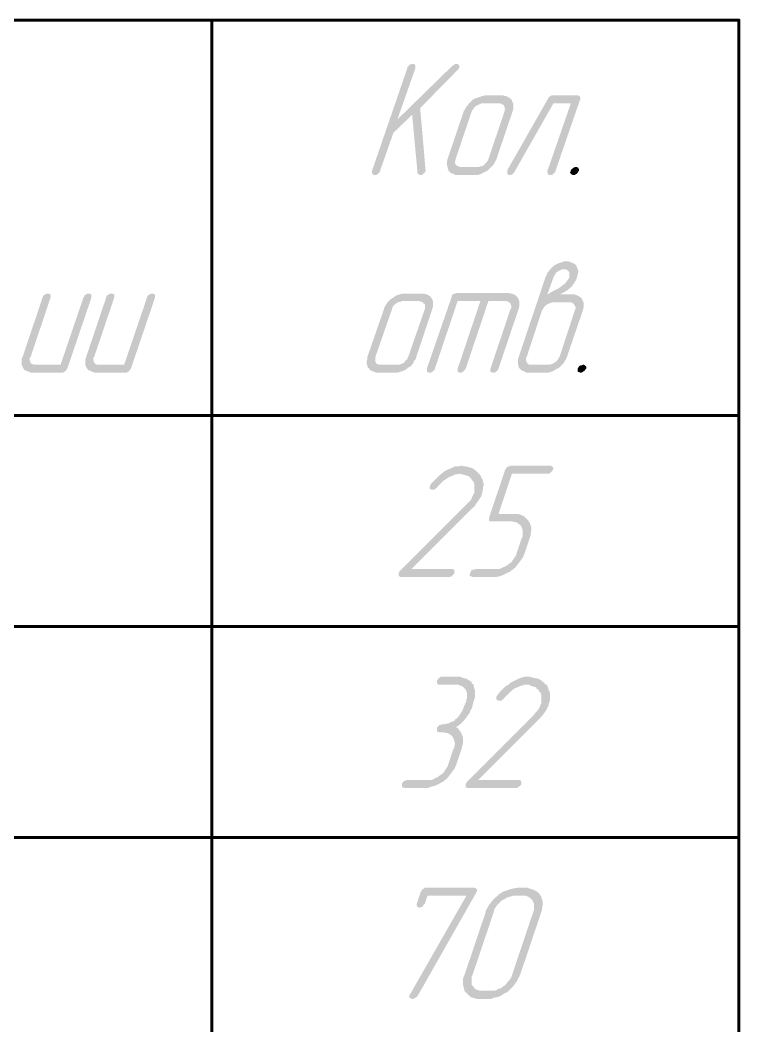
# Model space of a CAD drawing. Extents: x 346 to 4955, y 45 to 639.
# Drawn here: x 1335.5 to 1362.66, y 155.69 to 193.71 of the extents above; entities that cross this region are included whole.
import ezdxf

# ---------------------------------------------------------------- set-up
doc = ezdxf.new("R2010")
doc.units = 0
doc.header["$MEASUREMENT"] = 0
doc.layers.add('PDF _Геометрия', color=7, linetype='CONTINUOUS')
doc.layers.add('PDF _Сплошная заливка', color=7, linetype='CONTINUOUS')

msp = doc.modelspace()

# ---------------------------------------------------------------- hatches: boundary and pattern name
at = {"layer": 'PDF _Сплошная заливка', "transparency": 33554559}
for points in [[(1352.035, 192.053), (1352.06, 192.028), (1352.085, 192.003), (1352.085, 192.003), (1352.085, 191.977), (1352.11, 191.952), (1352.085, 191.901), (1352.085, 191.901), (1352.085, 191.876), (1352.06, 191.851), (1352.035, 191.825), (1350.617, 190.382), (1350.82, 188.053), (1350.82, 188.053), (1350.82, 188.028), (1350.82, 188.028), (1350.82, 188.003), (1350.82, 188.003), (1350.82, 187.978), (1350.794, 187.952), (1350.769, 187.927), (1350.744, 187.902), (1350.719, 187.876), (1350.668, 187.851), (1350.617, 187.851), (1350.592, 187.851), (1350.567, 187.876), (1350.541, 187.902), (1350.516, 187.902), (1350.516, 187.952), (1350.314, 190.129), (1349.605, 189.446), (1349.099, 188.003), (1349.099, 188.003), (1349.099, 187.978), (1349.048, 187.927), (1349.023, 187.902), (1348.998, 187.876), (1348.947, 187.851), (1348.896, 187.851), (1348.871, 187.851), (1348.82, 187.876), (1348.82, 187.902), (1348.795, 187.927), (1348.795, 187.952), (1348.795, 188.003), (1350.136, 191.901), (1350.136, 191.927), (1350.136, 191.927), (1350.187, 191.977), (1350.212, 192.003), (1350.238, 192.028), (1350.288, 192.053), (1350.339, 192.053), (1350.364, 192.053), (1350.415, 192.028), (1350.415, 192.028), (1350.44, 192.003), (1350.44, 191.952), (1350.44, 191.901), (1349.757, 189.952), (1351.857, 192.003), (1351.883, 192.003), (1351.908, 192.028), (1351.959, 192.053), (1352.009, 192.053), (1352.009, 192.053)], [(1356.641, 190.838), (1356.641, 190.813), (1356.666, 190.788), (1356.666, 190.762), (1356.666, 190.712), (1355.73, 188.003), (1355.73, 188.003), (1355.73, 187.978), (1355.679, 187.927), (1355.654, 187.902), (1355.628, 187.876), (1355.578, 187.851), (1355.527, 187.851), (1355.502, 187.851), (1355.451, 187.876), (1355.451, 187.902), (1355.426, 187.927), (1355.426, 187.952), (1355.426, 188.003), (1356.312, 190.56), (1355.654, 190.56), (1354.186, 187.978), (1354.186, 187.952), (1354.16, 187.952), (1354.135, 187.902), (1354.084, 187.876), (1354.059, 187.851), (1354.009, 187.851), (1353.983, 187.851), (1353.933, 187.876), (1353.907, 187.902), (1353.907, 187.902), (1353.907, 187.952), (1353.907, 188.003), (1353.907, 188.003), (1353.907, 188.028), (1355.451, 190.737), (1355.451, 190.737), (1355.451, 190.762), (1355.502, 190.813), (1355.552, 190.838), (1355.578, 190.863), (1355.628, 190.863), (1356.59, 190.863)], [(1356.59, 188.129), (1356.59, 188.129), (1356.615, 188.079), (1356.615, 188.053), (1356.615, 188.003), (1356.615, 188.003), (1356.59, 187.978), (1356.565, 187.927), (1356.539, 187.902), (1356.489, 187.876), (1356.463, 187.851), (1356.413, 187.851), (1356.387, 187.851), (1356.337, 187.876), (1356.312, 187.902), (1356.286, 187.927), (1356.286, 187.952), (1356.312, 188.003), (1356.312, 188.003), (1356.312, 188.028), (1356.337, 188.053), (1356.337, 188.079), (1356.387, 188.104), (1356.413, 188.129), (1356.463, 188.155), (1356.514, 188.155), (1356.539, 188.155)], [(1338.166, 183.345), (1338.191, 183.345), (1338.191, 183.319), (1338.191, 183.269), (1338.191, 183.218), (1337.28, 180.535), (1337.28, 180.535), (1337.255, 180.509), (1337.229, 180.459), (1337.204, 180.433), (1337.154, 180.408), (1337.128, 180.383), (1337.078, 180.383), (1335.939, 180.383), (1335.888, 180.383), (1335.838, 180.408), (1335.787, 180.433), (1335.711, 180.459), (1335.66, 180.484), (1335.61, 180.56), (1335.61, 180.56), (1335.61, 180.585), (1335.585, 180.611), (1335.559, 180.661), (1335.559, 180.737), (1335.559, 180.813), (1335.559, 180.889), (1335.585, 180.965), (1336.344, 183.218), (1336.344, 183.243), (1336.344, 183.243), (1336.394, 183.319), (1336.42, 183.319), (1336.445, 183.345), (1336.496, 183.37), (1336.546, 183.37), (1336.572, 183.37), (1336.622, 183.345), (1336.647, 183.345), (1336.647, 183.319), (1336.647, 183.269), (1336.647, 183.218), (1335.888, 180.965), (1335.888, 180.965), (1335.863, 180.965), (1335.863, 180.94), (1335.863, 180.914), (1335.863, 180.838), (1335.888, 180.788), (1335.888, 180.763), (1335.913, 180.737), (1335.939, 180.712), (1336.015, 180.687), (1336.04, 180.687), (1336.091, 180.687), (1337.027, 180.687), (1337.888, 183.218), (1337.888, 183.243), (1337.913, 183.243), (1337.938, 183.319), (1337.963, 183.319), (1337.989, 183.345), (1338.039, 183.37), (1338.09, 183.37), (1338.115, 183.37)], [(1340.57, 183.345), (1340.595, 183.345), (1340.595, 183.319), (1340.595, 183.269), (1340.595, 183.218), (1339.684, 180.535), (1339.684, 180.535), (1339.659, 180.509), (1339.634, 180.459), (1339.608, 180.433), (1339.558, 180.408), (1339.532, 180.383), (1339.482, 180.383), (1338.343, 180.383), (1338.292, 180.383), (1338.242, 180.408), (1338.191, 180.433), (1338.115, 180.459), (1338.065, 180.484), (1338.014, 180.56), (1338.014, 180.56), (1337.989, 180.585), (1337.989, 180.611), (1337.963, 180.661), (1337.963, 180.737), (1337.963, 180.813), (1337.963, 180.889), (1337.989, 180.965), (1338.748, 183.218), (1338.748, 183.243), (1338.748, 183.243), (1338.799, 183.319), (1338.824, 183.319), (1338.849, 183.345), (1338.9, 183.37), (1338.95, 183.37), (1338.976, 183.37), (1339.026, 183.345), (1339.052, 183.345), (1339.052, 183.319), (1339.052, 183.269), (1339.052, 183.218), (1338.292, 180.965), (1338.292, 180.965), (1338.267, 180.965), (1338.267, 180.94), (1338.267, 180.914), (1338.267, 180.838), (1338.292, 180.788), (1338.292, 180.763), (1338.318, 180.737), (1338.343, 180.712), (1338.394, 180.687), (1338.444, 180.687), (1338.47, 180.687), (1339.431, 180.687), (1340.292, 183.218), (1340.292, 183.243), (1340.292, 183.243), (1340.342, 183.319), (1340.368, 183.319), (1340.393, 183.345), (1340.444, 183.37), (1340.494, 183.37), (1340.519, 183.37)], [(1354.034, 183.37), (1354.084, 183.37), (1354.135, 183.345), (1354.211, 183.319), (1354.262, 183.269), (1354.312, 183.218), (1354.312, 183.193), (1354.338, 183.167), (1354.338, 183.142), (1354.363, 183.092), (1354.363, 183.016), (1354.363, 182.965), (1354.363, 182.864), (1354.338, 182.788), (1353.578, 180.535), (1353.578, 180.535), (1353.578, 180.509), (1353.528, 180.459), (1353.502, 180.433), (1353.477, 180.408), (1353.427, 180.383), (1353.376, 180.383), (1353.351, 180.383), (1353.3, 180.408), (1353.275, 180.408), (1353.275, 180.433), (1353.275, 180.484), (1353.275, 180.535), (1354.034, 182.788), (1354.034, 182.788), (1354.059, 182.813), (1354.059, 182.813), (1354.059, 182.864), (1354.059, 182.914), (1354.034, 182.965), (1354.034, 182.99), (1354.034, 182.99), (1354.009, 183.016), (1353.983, 183.041), (1353.933, 183.066), (1353.882, 183.092), (1353.831, 183.092), (1353.199, 183.092), (1352.338, 180.535), (1352.338, 180.535), (1352.313, 180.509), (1352.288, 180.459), (1352.262, 180.433), (1352.212, 180.408), (1352.186, 180.383), (1352.136, 180.383), (1352.11, 180.383), (1352.06, 180.408), (1352.035, 180.408), (1352.035, 180.433), (1352.035, 180.484), (1352.035, 180.535), (1352.895, 183.092), (1352.035, 183.092), (1351.174, 180.535), (1351.174, 180.535), (1351.174, 180.509), (1351.123, 180.459), (1351.098, 180.433), (1351.073, 180.408), (1351.022, 180.383), (1350.972, 180.383), (1350.946, 180.383), (1350.896, 180.408), (1350.87, 180.408), (1350.87, 180.433), (1350.87, 180.484), (1350.87, 180.535), (1351.807, 183.243), (1351.807, 183.243), (1351.807, 183.269), (1351.807, 183.294), (1351.832, 183.319), (1351.857, 183.345), (1351.908, 183.37), (1351.933, 183.37), (1352.009, 183.395), (1353.983, 183.395)], [(1356.843, 180.661), (1356.868, 180.636), (1356.894, 180.611), (1356.894, 180.585), (1356.894, 180.535), (1356.894, 180.535), (1356.868, 180.509), (1356.843, 180.459), (1356.792, 180.433), (1356.767, 180.408), (1356.717, 180.383), (1356.666, 180.383), (1356.666, 180.383), (1356.615, 180.408), (1356.59, 180.408), (1356.565, 180.433), (1356.565, 180.484), (1356.565, 180.535), (1356.565, 180.535), (1356.59, 180.56), (1356.59, 180.585), (1356.615, 180.611), (1356.641, 180.636), (1356.691, 180.661), (1356.717, 180.661), (1356.792, 180.687), (1356.792, 180.687)], [(1352.262, 176.839), (1352.338, 176.839), (1352.44, 176.813), (1352.541, 176.788), (1352.642, 176.737), (1352.743, 176.661), (1352.844, 176.56), (1352.87, 176.535), (1352.895, 176.51), (1352.92, 176.434), (1352.971, 176.358), (1352.996, 176.256), (1353.022, 176.13), (1352.996, 176.054), (1352.996, 175.978), (1352.971, 175.902), (1352.971, 175.826), (1352.946, 175.801), (1352.946, 175.775), (1352.92, 175.699), (1352.87, 175.623), (1352.819, 175.548), (1352.743, 175.446), (1352.667, 175.32), (1352.541, 175.218), (1350.288, 172.965), (1351.832, 172.965), (1351.883, 172.94), (1351.908, 172.915), (1351.908, 172.889), (1351.908, 172.864), (1351.908, 172.813), (1351.908, 172.788), (1351.908, 172.788), (1351.883, 172.763), (1351.857, 172.737), (1351.832, 172.712), (1351.807, 172.687), (1351.756, 172.662), (1351.706, 172.662), (1349.883, 172.662), (1349.858, 172.662), (1349.833, 172.687), (1349.833, 172.687), (1349.807, 172.712), (1349.807, 172.763), (1349.807, 172.813), (1349.807, 172.813), (1349.833, 172.839), (1349.833, 172.864), (1349.858, 172.889), (1352.364, 175.396), (1352.364, 175.396), (1352.389, 175.421), (1352.44, 175.472), (1352.49, 175.522), (1352.541, 175.573), (1352.566, 175.649), (1352.617, 175.75), (1352.642, 175.826), (1352.642, 175.826), (1352.667, 175.826), (1352.667, 175.877), (1352.667, 175.927), (1352.667, 176.003), (1352.667, 176.079), (1352.667, 176.155), (1352.642, 176.256), (1352.566, 176.332), (1352.566, 176.358), (1352.541, 176.383), (1352.515, 176.408), (1352.465, 176.459), (1352.389, 176.484), (1352.313, 176.51), (1352.212, 176.535), (1352.085, 176.56), (1352.06, 176.56), (1352.009, 176.535), (1351.984, 176.535), (1351.933, 176.535), (1351.832, 176.484), (1351.756, 176.459), (1351.706, 176.434), (1351.63, 176.383), (1351.554, 176.332), (1351.478, 176.282), (1351.402, 176.206), (1351.326, 176.13), (1351.25, 176.054), (1351.25, 176.029), (1351.25, 176.029), (1351.199, 176.003), (1351.149, 175.953), (1351.123, 175.953), (1351.073, 175.953), (1351.073, 175.953), (1351.022, 175.978), (1350.997, 175.978), (1350.972, 176.003), (1350.972, 176.054), (1350.972, 176.104), (1350.972, 176.104), (1350.997, 176.104), (1350.997, 176.155), (1351.022, 176.155), (1351.022, 176.18), (1351.048, 176.206), (1351.098, 176.256), (1351.149, 176.307), (1351.199, 176.358), (1351.275, 176.434), (1351.351, 176.51), (1351.427, 176.56), (1351.503, 176.636), (1351.604, 176.687), (1351.706, 176.737), (1351.832, 176.788), (1351.933, 176.839), (1352.06, 176.839), (1352.186, 176.864), (1352.212, 176.864)], [(1355.603, 176.839), (1355.628, 176.813), (1355.654, 176.788), (1355.654, 176.763), (1355.628, 176.712), (1355.628, 176.712), (1355.628, 176.687), (1355.578, 176.636), (1355.552, 176.611), (1355.527, 176.586), (1355.476, 176.56), (1355.426, 176.56), (1354.084, 176.56), (1353.578, 175.041), (1354.211, 175.041), (1354.236, 175.041), (1354.312, 175.041), (1354.388, 175.016), (1354.464, 174.991), (1354.565, 174.94), (1354.641, 174.864), (1354.717, 174.788), (1354.717, 174.763), (1354.743, 174.737), (1354.768, 174.687), (1354.793, 174.611), (1354.818, 174.51), (1354.818, 174.408), (1354.793, 174.282), (1354.793, 174.231), (1354.768, 174.155), (1354.565, 173.548), (1354.565, 173.548), (1354.565, 173.548), (1354.54, 173.522), (1354.54, 173.497), (1354.515, 173.421), (1354.464, 173.345), (1354.388, 173.244), (1354.312, 173.143), (1354.211, 173.016), (1354.084, 172.915), (1354.084, 172.915), (1354.059, 172.915), (1354.034, 172.889), (1354.034, 172.864), (1353.958, 172.839), (1353.857, 172.788), (1353.756, 172.737), (1353.629, 172.687), (1353.502, 172.662), (1353.351, 172.662), (1352.591, 172.662), (1352.541, 172.687), (1352.515, 172.687), (1352.49, 172.712), (1352.49, 172.763), (1352.515, 172.813), (1352.515, 172.813), (1352.515, 172.839), (1352.541, 172.864), (1352.541, 172.889), (1352.566, 172.915), (1352.617, 172.94), (1352.667, 172.94), (1352.718, 172.965), (1353.502, 172.965), (1353.553, 172.965), (1353.629, 172.965), (1353.68, 172.991), (1353.781, 173.041), (1353.857, 173.067), (1353.958, 173.143), (1353.958, 173.143), (1353.983, 173.168), (1354.034, 173.193), (1354.084, 173.244), (1354.135, 173.32), (1354.186, 173.396), (1354.236, 173.472), (1354.262, 173.548), (1354.464, 174.155), (1354.489, 174.155), (1354.489, 174.206), (1354.489, 174.231), (1354.489, 174.307), (1354.489, 174.358), (1354.489, 174.434), (1354.464, 174.51), (1354.439, 174.586), (1354.439, 174.586), (1354.414, 174.611), (1354.388, 174.636), (1354.338, 174.661), (1354.312, 174.687), (1354.236, 174.737), (1354.16, 174.737), (1354.084, 174.763), (1353.3, 174.763), (1353.249, 174.763), (1353.224, 174.788), (1353.224, 174.813), (1353.224, 174.864), (1353.224, 174.915), (1353.831, 176.712), (1353.831, 176.712), (1353.857, 176.737), (1353.882, 176.788), (1353.907, 176.813), (1353.958, 176.839), (1353.983, 176.839), (1354.034, 176.864), (1355.552, 176.864)], [(1352.136, 168.89), (1352.186, 168.864), (1352.262, 168.839), (1352.364, 168.814), (1352.44, 168.763), (1352.541, 168.712), (1352.591, 168.611), (1352.617, 168.611), (1352.642, 168.586), (1352.642, 168.535), (1352.667, 168.434), (1352.693, 168.358), (1352.693, 168.231), (1352.693, 168.13), (1352.667, 168.054), (1352.642, 167.978), (1352.566, 167.674), (1352.566, 167.674), (1352.541, 167.649), (1352.541, 167.649), (1352.515, 167.598), (1352.49, 167.523), (1352.414, 167.421), (1352.338, 167.32), (1352.237, 167.193), (1352.136, 167.092), (1351.984, 166.991), (1351.984, 166.966), (1352.009, 166.966), (1352.035, 166.94), (1352.085, 166.89), (1352.11, 166.839), (1352.161, 166.788), (1352.186, 166.712), (1352.212, 166.636), (1352.212, 166.636), (1352.237, 166.611), (1352.237, 166.561), (1352.237, 166.51), (1352.237, 166.434), (1352.237, 166.358), (1352.212, 166.282), (1352.186, 166.181), (1351.984, 165.573), (1351.984, 165.573), (1351.984, 165.573), (1351.984, 165.548), (1351.959, 165.523), (1351.933, 165.447), (1351.883, 165.371), (1351.807, 165.269), (1351.731, 165.168), (1351.63, 165.042), (1351.503, 164.94), (1351.503, 164.94), (1351.503, 164.94), (1351.478, 164.915), (1351.453, 164.915), (1351.377, 164.864), (1351.275, 164.814), (1351.174, 164.763), (1351.048, 164.738), (1350.921, 164.687), (1350.794, 164.687), (1350.01, 164.687), (1349.959, 164.712), (1349.934, 164.712), (1349.934, 164.738), (1349.934, 164.788), (1349.934, 164.839), (1349.934, 164.839), (1349.934, 164.864), (1349.959, 164.89), (1349.985, 164.915), (1350.01, 164.94), (1350.035, 164.966), (1350.086, 164.966), (1350.136, 164.991), (1350.921, 164.991), (1350.972, 164.991), (1351.048, 164.991), (1351.123, 165.016), (1351.199, 165.067), (1351.275, 165.092), (1351.377, 165.168), (1351.377, 165.168), (1351.402, 165.193), (1351.453, 165.219), (1351.503, 165.269), (1351.554, 165.345), (1351.604, 165.421), (1351.655, 165.497), (1351.68, 165.573), (1351.883, 166.181), (1351.908, 166.181), (1351.908, 166.231), (1351.908, 166.257), (1351.933, 166.333), (1351.933, 166.383), (1351.908, 166.459), (1351.883, 166.535), (1351.857, 166.611), (1351.857, 166.611), (1351.832, 166.636), (1351.807, 166.662), (1351.782, 166.687), (1351.731, 166.712), (1351.655, 166.763), (1351.579, 166.763), (1351.503, 166.788), (1351.326, 166.788), (1351.275, 166.814), (1351.25, 166.814), (1351.25, 166.839), (1351.25, 166.89), (1351.25, 166.94), (1351.25, 166.94), (1351.25, 166.94), (1351.275, 166.991), (1351.301, 167.016), (1351.326, 167.042), (1351.351, 167.067), (1351.402, 167.067), (1351.453, 167.092), (1351.503, 167.092), (1351.528, 167.092), (1351.604, 167.117), (1351.68, 167.117), (1351.756, 167.168), (1351.857, 167.193), (1351.933, 167.244), (1351.933, 167.269), (1351.984, 167.295), (1352.009, 167.32), (1352.06, 167.371), (1352.11, 167.447), (1352.161, 167.523), (1352.212, 167.598), (1352.237, 167.674), (1352.364, 167.978), (1352.364, 168.004), (1352.364, 168.029), (1352.389, 168.079), (1352.389, 168.13), (1352.389, 168.206), (1352.389, 168.257), (1352.364, 168.333), (1352.338, 168.409), (1352.313, 168.409), (1352.313, 168.434), (1352.288, 168.459), (1352.237, 168.51), (1352.186, 168.535), (1352.11, 168.56), (1352.06, 168.586), (1351.959, 168.586), (1351.326, 168.586), (1351.275, 168.611), (1351.275, 168.611), (1351.25, 168.662), (1351.25, 168.687), (1351.25, 168.738), (1351.25, 168.738), (1351.275, 168.763), (1351.301, 168.814), (1351.326, 168.839), (1351.377, 168.864), (1351.402, 168.89), (1351.453, 168.89), (1352.085, 168.89)], [(1354.768, 168.89), (1354.844, 168.864), (1354.945, 168.839), (1355.072, 168.814), (1355.173, 168.763), (1355.274, 168.687), (1355.375, 168.586), (1355.4, 168.586), (1355.426, 168.535), (1355.451, 168.459), (1355.476, 168.383), (1355.527, 168.282), (1355.527, 168.155), (1355.527, 168.079), (1355.527, 168.004), (1355.502, 167.928), (1355.476, 167.852), (1355.476, 167.826), (1355.476, 167.801), (1355.426, 167.725), (1355.4, 167.649), (1355.35, 167.573), (1355.274, 167.472), (1355.173, 167.345), (1355.072, 167.244), (1352.819, 164.991), (1354.363, 164.991), (1354.414, 164.966), (1354.414, 164.94), (1354.439, 164.915), (1354.439, 164.89), (1354.439, 164.839), (1354.439, 164.814), (1354.414, 164.814), (1354.414, 164.788), (1354.388, 164.763), (1354.363, 164.738), (1354.312, 164.712), (1354.287, 164.687), (1354.236, 164.687), (1352.414, 164.687), (1352.389, 164.687), (1352.364, 164.712), (1352.338, 164.712), (1352.338, 164.738), (1352.338, 164.788), (1352.338, 164.839), (1352.338, 164.839), (1352.364, 164.864), (1352.364, 164.89), (1352.389, 164.915), (1354.894, 167.421), (1354.894, 167.421), (1354.92, 167.447), (1354.945, 167.497), (1354.996, 167.548), (1355.046, 167.598), (1355.097, 167.674), (1355.147, 167.776), (1355.173, 167.852), (1355.173, 167.852), (1355.173, 167.852), (1355.198, 167.902), (1355.198, 167.953), (1355.198, 168.029), (1355.198, 168.105), (1355.198, 168.181), (1355.173, 168.282), (1355.097, 168.358), (1355.097, 168.383), (1355.072, 168.409), (1355.021, 168.434), (1354.996, 168.485), (1354.92, 168.51), (1354.818, 168.535), (1354.743, 168.586), (1354.616, 168.586), (1354.591, 168.586), (1354.54, 168.586), (1354.515, 168.56), (1354.464, 168.56), (1354.338, 168.51), (1354.287, 168.485), (1354.211, 168.459), (1354.135, 168.409), (1354.084, 168.358), (1354.009, 168.307), (1353.933, 168.231), (1353.857, 168.155), (1353.781, 168.079), (1353.781, 168.054), (1353.756, 168.054), (1353.73, 168.029), (1353.68, 167.978), (1353.654, 167.978), (1353.604, 167.978), (1353.578, 167.978), (1353.528, 168.004), (1353.528, 168.004), (1353.502, 168.029), (1353.502, 168.079), (1353.502, 168.13), (1353.502, 168.13), (1353.502, 168.13), (1353.528, 168.181), (1353.528, 168.181), (1353.553, 168.206), (1353.578, 168.231), (1353.604, 168.282), (1353.654, 168.333), (1353.73, 168.409), (1353.781, 168.459), (1353.857, 168.535), (1353.958, 168.586), (1354.034, 168.662), (1354.135, 168.712), (1354.236, 168.763), (1354.338, 168.814), (1354.464, 168.864), (1354.591, 168.89), (1354.717, 168.89), (1354.743, 168.89)], [(1352.718, 160.89), (1352.743, 160.864), (1352.769, 160.864), (1352.769, 160.814), (1352.769, 160.763), (1352.743, 160.763), (1352.743, 160.738), (1350.516, 156.814), (1350.516, 156.814), (1350.491, 156.814), (1350.466, 156.763), (1350.39, 156.738), (1350.364, 156.713), (1350.314, 156.713), (1350.314, 156.713), (1350.263, 156.738), (1350.238, 156.738), (1350.212, 156.763), (1350.212, 156.814), (1350.212, 156.839), (1350.212, 156.865), (1350.238, 156.89), (1352.364, 160.611), (1350.896, 160.611), (1350.794, 160.308), (1350.794, 160.308), (1350.794, 160.308), (1350.744, 160.257), (1350.719, 160.206), (1350.693, 160.181), (1350.643, 160.181), (1350.592, 160.156), (1350.567, 160.156), (1350.516, 160.181), (1350.516, 160.206), (1350.491, 160.232), (1350.491, 160.257), (1350.491, 160.308), (1350.643, 160.763), (1350.643, 160.763), (1350.668, 160.789), (1350.693, 160.839), (1350.719, 160.864), (1350.769, 160.89), (1350.794, 160.915), (1350.845, 160.915), (1352.667, 160.915)]]:
    msp.add_hatch(color=256, dxfattribs=at).paths.add_polyline_path(points)
h = msp.add_hatch(color=256, dxfattribs=at)
h.paths.add_polyline_path([(1353.604, 190.56), (1352.946, 190.56), (1352.92, 190.56), (1352.895, 190.534), (1352.819, 190.509), (1352.769, 190.484), (1352.718, 190.458), (1352.718, 190.458), (1352.718, 190.458), (1352.667, 190.408), (1352.617, 190.332), (1352.591, 190.307), (1352.566, 190.256), (1351.959, 188.459), (1351.959, 188.433), (1351.959, 188.433), (1351.959, 188.408), (1351.933, 188.383), (1351.933, 188.307), (1351.959, 188.281), (1351.959, 188.231), (1351.984, 188.231), (1352.009, 188.205), (1352.085, 188.18), (1352.11, 188.155), (1352.161, 188.155), (1352.819, 188.155), (1352.844, 188.155), (1352.87, 188.18), (1352.946, 188.18), (1352.996, 188.205), (1353.022, 188.231), (1353.047, 188.256), (1353.047, 188.256), (1353.072, 188.281), (1353.097, 188.307), (1353.148, 188.357), (1353.173, 188.408), (1353.199, 188.459), (1353.806, 190.256), (1353.806, 190.256), (1353.806, 190.281), (1353.806, 190.307), (1353.831, 190.332), (1353.806, 190.382), (1353.806, 190.433), (1353.781, 190.458), (1353.781, 190.458), (1353.781, 190.484), (1353.756, 190.509), (1353.68, 190.534), (1353.654, 190.56)], flags=0)
h.paths.add_polyline_path([(1353.806, 190.838), (1353.857, 190.838), (1353.907, 190.813), (1353.958, 190.788), (1354.034, 190.737), (1354.084, 190.686), (1354.084, 190.661), (1354.084, 190.636), (1354.11, 190.61), (1354.135, 190.56), (1354.135, 190.509), (1354.135, 190.433), (1354.135, 190.332), (1354.11, 190.256), (1353.502, 188.459), (1353.502, 188.433), (1353.477, 188.408), (1353.452, 188.357), (1353.427, 188.307), (1353.376, 188.231), (1353.325, 188.18), (1353.249, 188.104), (1353.173, 188.028), (1353.173, 188.028), (1353.123, 188.003), (1353.097, 187.978), (1353.022, 187.952), (1352.946, 187.902), (1352.87, 187.876), (1352.794, 187.851), (1352.693, 187.851), (1352.009, 187.851), (1351.959, 187.851), (1351.908, 187.876), (1351.857, 187.902), (1351.782, 187.927), (1351.731, 187.978), (1351.68, 188.028), (1351.68, 188.028), (1351.68, 188.053), (1351.655, 188.104), (1351.655, 188.155), (1351.63, 188.205), (1351.63, 188.281), (1351.63, 188.357), (1351.655, 188.459), (1352.262, 190.256), (1352.262, 190.281), (1352.288, 190.307), (1352.313, 190.332), (1352.338, 190.408), (1352.389, 190.458), (1352.44, 190.534), (1352.515, 190.61), (1352.591, 190.686), (1352.591, 190.686), (1352.617, 190.712), (1352.667, 190.737), (1352.743, 190.762), (1352.819, 190.788), (1352.895, 190.813), (1352.971, 190.838), (1353.072, 190.863), (1353.756, 190.863)], flags=0)
h = msp.add_hatch(color=256, dxfattribs=at)
h.paths.add_polyline_path([(1356.084, 184.281), (1356.033, 184.281), (1356.008, 184.281), (1355.983, 184.281), (1355.907, 184.256), (1355.856, 184.231), (1355.831, 184.205), (1355.805, 184.205), (1355.805, 184.205), (1355.755, 184.155), (1355.704, 184.079), (1355.654, 183.978), (1355.426, 183.345), (1355.426, 183.345), (1355.451, 183.345), (1355.476, 183.37), (1355.502, 183.37), (1355.552, 183.421), (1355.654, 183.471), (1355.755, 183.522), (1355.856, 183.573), (1355.957, 183.648), (1356.059, 183.724), (1356.059, 183.724), (1356.084, 183.75), (1356.109, 183.775), (1356.134, 183.8), (1356.21, 183.902), (1356.236, 183.952), (1356.261, 183.978), (1356.261, 184.003), (1356.261, 184.003), (1356.261, 184.028), (1356.261, 184.054), (1356.261, 184.155), (1356.261, 184.18), (1356.236, 184.205), (1356.236, 184.205), (1356.21, 184.231), (1356.185, 184.256), (1356.134, 184.281)], flags=0)
h.paths.add_polyline_path([(1356.261, 183.041), (1355.603, 183.041), (1355.578, 183.041), (1355.552, 183.016), (1355.476, 182.99), (1355.426, 182.965), (1355.375, 182.94), (1355.375, 182.94), (1355.375, 182.94), (1355.325, 182.889), (1355.274, 182.813), (1355.223, 182.737), (1354.641, 180.965), (1354.641, 180.965), (1354.616, 180.965), (1354.616, 180.94), (1354.616, 180.914), (1354.616, 180.838), (1354.641, 180.788), (1354.641, 180.763), (1354.667, 180.737), (1354.692, 180.712), (1354.743, 180.687), (1354.793, 180.687), (1354.844, 180.687), (1355.476, 180.687), (1355.502, 180.687), (1355.527, 180.687), (1355.603, 180.712), (1355.654, 180.737), (1355.704, 180.763), (1355.704, 180.763), (1355.73, 180.788), (1355.755, 180.788), (1355.78, 180.838), (1355.831, 180.889), (1355.856, 180.94), (1355.881, 180.965), (1356.463, 182.737), (1356.463, 182.737), (1356.463, 182.762), (1356.489, 182.788), (1356.489, 182.813), (1356.489, 182.864), (1356.463, 182.914), (1356.438, 182.94), (1356.438, 182.965), (1356.438, 182.965), (1356.413, 182.99), (1356.362, 183.016), (1356.312, 183.041)], flags=0)
h.paths.add_polyline_path([(1356.236, 184.585), (1356.286, 184.56), (1356.362, 184.535), (1356.413, 184.509), (1356.463, 184.484), (1356.514, 184.433), (1356.514, 184.408), (1356.539, 184.408), (1356.539, 184.357), (1356.565, 184.307), (1356.59, 184.256), (1356.59, 184.18), (1356.565, 184.079), (1356.539, 183.978), (1356.539, 183.978), (1356.539, 183.952), (1356.514, 183.902), (1356.489, 183.851), (1356.438, 183.775), (1356.387, 183.699), (1356.337, 183.623), (1356.261, 183.573), (1356.261, 183.547), (1356.236, 183.547), (1356.21, 183.522), (1356.185, 183.497), (1356.134, 183.471), (1356.059, 183.421), (1356.008, 183.395), (1355.907, 183.345), (1356.413, 183.345), (1356.438, 183.345), (1356.514, 183.319), (1356.565, 183.294), (1356.615, 183.269), (1356.691, 183.218), (1356.742, 183.167), (1356.742, 183.167), (1356.742, 183.142), (1356.767, 183.092), (1356.792, 183.041), (1356.792, 182.99), (1356.792, 182.914), (1356.792, 182.838), (1356.767, 182.737), (1356.16, 180.965), (1356.16, 180.965), (1356.16, 180.94), (1356.134, 180.889), (1356.084, 180.838), (1356.059, 180.763), (1356.008, 180.712), (1355.932, 180.636), (1355.856, 180.56), (1355.831, 180.56), (1355.805, 180.535), (1355.755, 180.509), (1355.704, 180.484), (1355.628, 180.433), (1355.552, 180.408), (1355.451, 180.383), (1355.35, 180.383), (1354.692, 180.383), (1354.641, 180.383), (1354.591, 180.408), (1354.54, 180.433), (1354.464, 180.459), (1354.414, 180.509), (1354.363, 180.56), (1354.363, 180.56), (1354.338, 180.585), (1354.338, 180.636), (1354.312, 180.687), (1354.312, 180.737), (1354.312, 180.813), (1354.312, 180.889), (1354.338, 180.965), (1355.35, 183.978), (1355.35, 184.003), (1355.375, 184.028), (1355.4, 184.079), (1355.426, 184.155), (1355.476, 184.205), (1355.527, 184.281), (1355.603, 184.357), (1355.679, 184.433), (1355.704, 184.433), (1355.73, 184.459), (1355.78, 184.484), (1355.831, 184.509), (1355.907, 184.535), (1355.983, 184.56), (1356.059, 184.585), (1356.16, 184.585), (1356.185, 184.585)], flags=0)
h = msp.add_hatch(color=256, dxfattribs=at)
h.paths.add_polyline_path([(1350.592, 183.092), (1349.909, 183.092), (1349.909, 183.066), (1349.858, 183.066), (1349.782, 183.041), (1349.732, 183.016), (1349.706, 182.99), (1349.681, 182.99), (1349.681, 182.965), (1349.63, 182.94), (1349.58, 182.864), (1349.554, 182.813), (1349.554, 182.788), (1348.922, 180.965), (1348.922, 180.965), (1348.922, 180.965), (1348.922, 180.94), (1348.922, 180.914), (1348.922, 180.838), (1348.922, 180.788), (1348.947, 180.763), (1348.947, 180.737), (1348.998, 180.712), (1349.048, 180.687), (1349.074, 180.687), (1349.124, 180.687), (1349.782, 180.687), (1349.807, 180.687), (1349.833, 180.687), (1349.909, 180.712), (1349.959, 180.737), (1350.01, 180.763), (1350.01, 180.763), (1350.035, 180.788), (1350.035, 180.788), (1350.061, 180.838), (1350.136, 180.889), (1350.136, 180.94), (1350.162, 180.965), (1350.794, 182.788), (1350.794, 182.788), (1350.794, 182.813), (1350.794, 182.813), (1350.794, 182.864), (1350.794, 182.914), (1350.794, 182.965), (1350.769, 182.99), (1350.769, 182.99), (1350.744, 182.99), (1350.719, 183.041), (1350.668, 183.066), (1350.617, 183.066)], flags=0)
h.paths.add_polyline_path([(1350.769, 183.37), (1350.82, 183.345), (1350.87, 183.345), (1350.946, 183.294), (1350.997, 183.269), (1351.048, 183.193), (1351.048, 183.193), (1351.073, 183.167), (1351.073, 183.142), (1351.098, 183.092), (1351.098, 183.016), (1351.098, 182.965), (1351.098, 182.864), (1351.073, 182.788), (1350.466, 180.965), (1350.466, 180.965), (1350.466, 180.94), (1350.44, 180.889), (1350.39, 180.838), (1350.364, 180.763), (1350.314, 180.687), (1350.238, 180.611), (1350.136, 180.56), (1350.136, 180.535), (1350.111, 180.535), (1350.061, 180.484), (1349.985, 180.459), (1349.934, 180.433), (1349.833, 180.408), (1349.757, 180.383), (1349.656, 180.383), (1348.972, 180.383), (1348.947, 180.383), (1348.896, 180.408), (1348.82, 180.433), (1348.77, 180.459), (1348.719, 180.484), (1348.669, 180.56), (1348.643, 180.56), (1348.643, 180.585), (1348.618, 180.611), (1348.618, 180.661), (1348.593, 180.737), (1348.593, 180.813), (1348.618, 180.889), (1348.618, 180.965), (1349.251, 182.788), (1349.251, 182.788), (1349.251, 182.813), (1349.276, 182.864), (1349.301, 182.914), (1349.352, 182.99), (1349.403, 183.066), (1349.479, 183.142), (1349.554, 183.193), (1349.58, 183.218), (1349.605, 183.218), (1349.656, 183.269), (1349.706, 183.294), (1349.782, 183.319), (1349.858, 183.345), (1349.959, 183.37), (1350.035, 183.37), (1350.719, 183.37)], flags=0)
h = msp.add_hatch(color=256, dxfattribs=at)
h.paths.add_polyline_path([(1354.489, 160.611), (1354.16, 160.611), (1354.11, 160.611), (1354.059, 160.586), (1353.958, 160.561), (1353.882, 160.535), (1353.806, 160.485), (1353.705, 160.434), (1353.705, 160.434), (1353.68, 160.409), (1353.629, 160.358), (1353.578, 160.308), (1353.528, 160.257), (1353.477, 160.181), (1353.427, 160.105), (1353.401, 160.004), (1352.591, 157.599), (1352.591, 157.599), (1352.566, 157.573), (1352.566, 157.523), (1352.566, 157.472), (1352.566, 157.396), (1352.566, 157.32), (1352.566, 157.244), (1352.617, 157.194), (1352.617, 157.168), (1352.642, 157.168), (1352.667, 157.118), (1352.693, 157.092), (1352.743, 157.067), (1352.819, 157.042), (1352.895, 157.017), (1352.971, 157.017), (1353.325, 157.017), (1353.376, 157.017), (1353.427, 157.017), (1353.502, 157.042), (1353.578, 157.092), (1353.68, 157.118), (1353.756, 157.194), (1353.781, 157.194), (1353.806, 157.219), (1353.831, 157.244), (1353.882, 157.295), (1353.933, 157.371), (1354.009, 157.447), (1354.059, 157.523), (1354.084, 157.599), (1354.894, 160.004), (1354.894, 160.029), (1354.92, 160.054), (1354.92, 160.105), (1354.92, 160.156), (1354.92, 160.232), (1354.92, 160.308), (1354.894, 160.358), (1354.869, 160.434), (1354.844, 160.434), (1354.844, 160.459), (1354.818, 160.485), (1354.768, 160.535), (1354.717, 160.561), (1354.667, 160.586), (1354.591, 160.611)], flags=0)
h.paths.add_polyline_path([(1354.667, 160.915), (1354.717, 160.89), (1354.818, 160.864), (1354.894, 160.839), (1354.996, 160.789), (1355.072, 160.738), (1355.147, 160.662), (1355.147, 160.637), (1355.173, 160.611), (1355.198, 160.561), (1355.223, 160.485), (1355.249, 160.383), (1355.249, 160.257), (1355.223, 160.156), (1355.223, 160.08), (1355.198, 160.004), (1354.388, 157.599), (1354.388, 157.599), (1354.363, 157.599), (1354.363, 157.573), (1354.363, 157.548), (1354.312, 157.472), (1354.287, 157.396), (1354.211, 157.295), (1354.135, 157.194), (1354.009, 157.067), (1353.907, 156.966), (1353.882, 156.966), (1353.882, 156.966), (1353.857, 156.941), (1353.831, 156.941), (1353.756, 156.89), (1353.68, 156.839), (1353.578, 156.789), (1353.427, 156.763), (1353.3, 156.713), (1353.173, 156.713), (1352.87, 156.713), (1352.819, 156.713), (1352.743, 156.713), (1352.667, 156.738), (1352.566, 156.763), (1352.49, 156.814), (1352.414, 156.89), (1352.338, 156.966), (1352.313, 156.991), (1352.288, 157.017), (1352.288, 157.067), (1352.262, 157.143), (1352.237, 157.244), (1352.237, 157.346), (1352.237, 157.472), (1352.262, 157.548), (1352.288, 157.599), (1353.097, 160.004), (1353.097, 160.029), (1353.097, 160.029), (1353.097, 160.054), (1353.123, 160.08), (1353.148, 160.13), (1353.199, 160.232), (1353.275, 160.333), (1353.351, 160.434), (1353.452, 160.535), (1353.578, 160.637), (1353.578, 160.637), (1353.578, 160.662), (1353.604, 160.662), (1353.629, 160.687), (1353.705, 160.738), (1353.806, 160.789), (1353.907, 160.814), (1354.034, 160.864), (1354.16, 160.89), (1354.312, 160.915), (1354.641, 160.915)], flags=0)

# ---------------------------------------------------------------- linework, layer by layer
at = {"layer": 'PDF _Геометрия', "lineweight": 60}
for points in [[(1362.664, 178.757), (1362.664, 193.707), (1198.06, 193.707), (1198.06, 178.757)], [(1362.664, 170.783), (1362.664, 178.757), (1198.06, 178.757), (1198.06, 170.783)], [(1362.664, 162.81), (1362.664, 170.783), (1198.06, 170.783), (1198.06, 162.81)], [(1362.664, 154.836), (1362.664, 162.81), (1198.06, 162.81), (1198.06, 154.836)]]:
    msp.add_lwpolyline(points, close=True, dxfattribs=at)
msp.add_lwpolyline([(1342.737, 76.491), (1342.737, 90.052), (1342.737, 99.022), (1342.737, 106.996), (1342.737, 114.969), (1342.737, 122.943), (1342.737, 130.916), (1342.737, 138.89), (1342.737, 146.863), (1342.737, 154.836), (1342.737, 162.81), (1342.737, 170.783), (1342.737, 178.757), (1342.737, 193.707)], dxfattribs=at)

doc.saveas('drawing.dxf')
